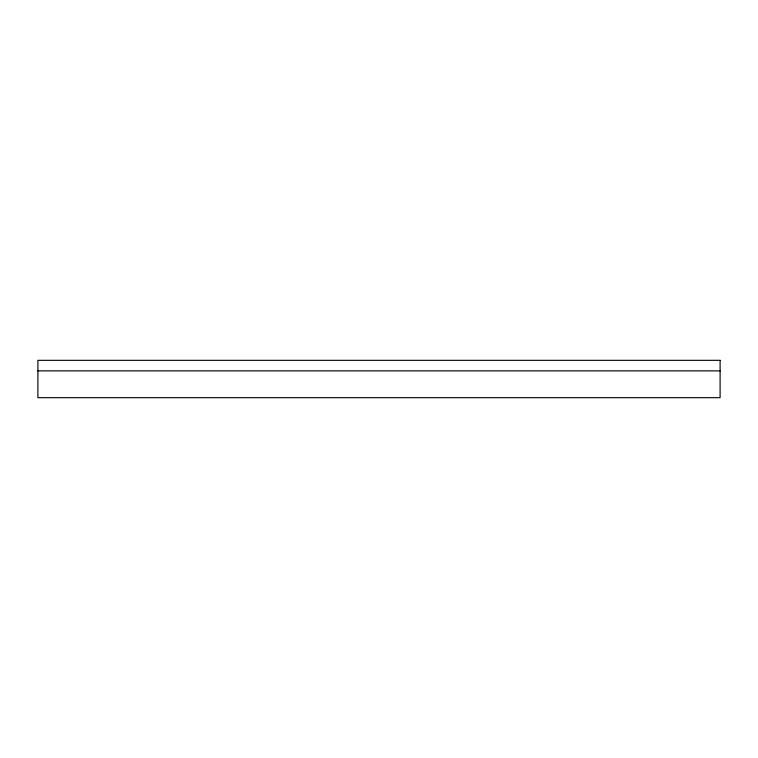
<?xml version="1.0" encoding="UTF-8"?>
<svg xmlns="http://www.w3.org/2000/svg" width="758" height="758" viewBox="0 0 758 758"><rect width="100%" height="100%" fill="white"/><g stroke="black" fill="none" stroke-linecap="round" stroke-linejoin="round"><path stroke-width="1.14" d="M37.9 370.87L720.1 370.87M720.1 360.325L37.9 360.325L37.9 397.675L720.1 397.675L720.1 360.325"/></g></svg>
